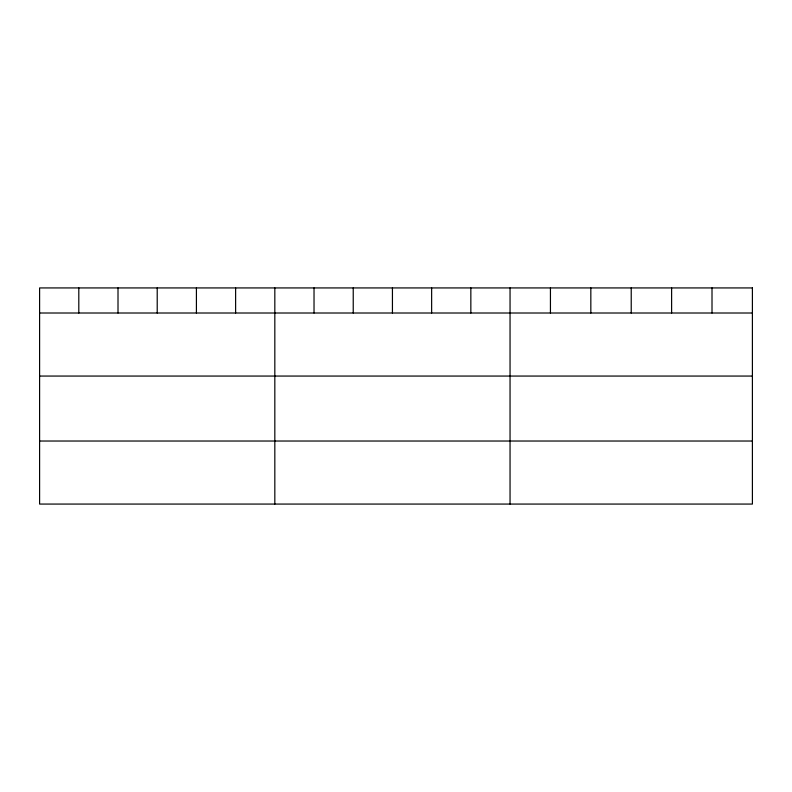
<?xml version="1.0" encoding="UTF-8"?>
<svg xmlns="http://www.w3.org/2000/svg" width="792" height="792" viewBox="0 0 792 792"><rect width="100%" height="100%" fill="white"/><g stroke="black" fill="none" stroke-linecap="round" stroke-linejoin="round"><path stroke-width="1.19" d="M39.6 313.008L752.4 313.008M39.6 376.061L752.4 376.061M39.6 441.025L752.4 441.025M712.008 287.932L712.008 313.008M671.616 287.932L671.616 313.008M631.224 287.932L631.224 313.008M590.832 287.932L590.832 313.008M550.44 287.932L550.44 313.008M510.048 287.932L510.048 504.068M470.844 287.932L470.844 313.008M431.64 287.932L431.64 313.008M392.436 287.932L392.436 313.008M353.232 287.932L353.232 313.008M314.028 287.932L314.028 313.008M274.824 287.932L274.824 504.068M235.62 287.932L235.62 313.008M196.416 287.932L196.416 313.008M157.212 287.932L157.212 313.008M118.008 287.932L118.008 313.008M78.804 287.932L78.804 313.008M752.4 287.932L39.6 287.932L39.6 504.068L752.4 504.068L752.4 287.932"/></g></svg>
